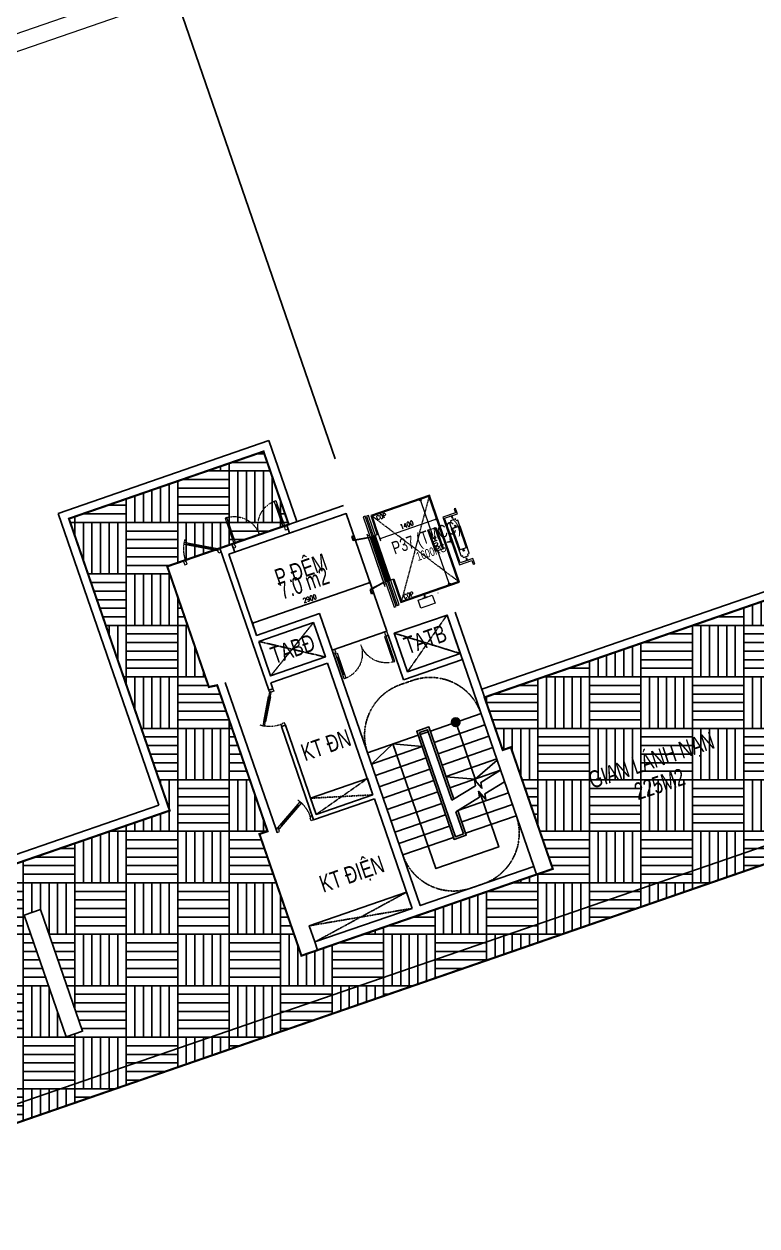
# Model space of a CAD drawing. Header units: millimetres. Extents: x -1307397 to 11565522512, y -626897 to 1138105.
# Drawn here: x -88782 to -71693, y 22001 to 50021 of the extents above; entities that cross this region are included whole.
import ezdxf
from ezdxf.enums import TextEntityAlignment as Align

# ---------------------------------------------------------------- set-up
doc = ezdxf.new("R2010")
doc.units = ezdxf.units.MM
doc.header["$MEASUREMENT"] = 0
for name, pattern in [('Xref_NT1+NT2_MBDV Cot vach_220729$0$CENTERX2', [4, 2.5, -0.5, 0.5, -0.5]), ('Xref_NT1+NT2_MBDV Cot vach_220729$0$DASH', [0.35, 0.25, -0.1]), ('Xref_ST_MBDV Cot vach 30.7.2022$0$ACAD_ISO02W100', [15, 12, -3]), ('Xref_ST_MBDV Cot vach 30.7.2022$0$HIDDEN', [0.375, 0.25, -0.125]), ('Xref_ST_MBDV Cot vach 30.7.2022$0$HIDDEN2', [0.1875, 0.125, -0.0625])]:
    doc.linetypes.add(name, pattern=pattern)
for name, color, linetype, lineweight in [('AUDIT_I_220808132811-11', 7, 'Continuous', 9), ('Xref_NT1+NT2_MBDV Cot vach_220729$0$Level 15', 7, 'Continuous', 0), ('Xref_ST_MBDV Cot vach 30.7.2022$0$CUA', 37, 'Continuous', 13), ('Xref_ST_MBDV Cot vach 30.7.2022$0$KT-Noi that', 36, 'Continuous', 9)]:
    doc.layers.add(name, color=color, linetype=linetype, lineweight=lineweight)
for name, color, linetype in [('KT-Net manh', 139, 'Continuous'), ('KT-Tuong', 1, 'Continuous'), ('Xref_NT1+NT2_MBDV Cot vach_220729$0$KC-Betong', 6, 'Continuous'), ('Xref_NT1+NT2_MBDV Cot vach_220729$0$KT-Text', 7, 'Continuous'), ('Xref_ST_MBDV Cot vach 30.7.2022$0$A-FLOR-STRS-ARROW', 8, 'Continuous'), ('Xref_ST_MBDV Cot vach 30.7.2022$0$IDEA - dim', 251, 'Continuous'), ('Xref_ST_MBDV Cot vach 30.7.2022$0$KT-Khuat', 9, 'Xref_ST_MBDV Cot vach 30.7.2022$0$HIDDEN'), ('Xref_ST_MBDV Cot vach 30.7.2022$0$KT-Net manh', 139, 'Continuous'), ('Xref_ST_MBDV Cot vach 30.7.2022$0$KT-Text', 7, 'Continuous'), ('Xref_ST_MBDV Cot vach 30.7.2022$0$KT-Thay', 7, 'Continuous')]:
    doc.layers.add(name, color=color, linetype=linetype)
doc.styles.add('Xref_NT1+NT2_MBDV Cot vach_220729$0$Arial', font='arial.ttf', dxfattribs={"width": 0.7})
doc.styles.add('Xref_ST_MBDV Cot vach 30.7.2022$0$Arial', font='arial.ttf', dxfattribs={"width": 0.7})
doc.styles.add('Xref_ST_MBDV Cot vach 30.7.2022$0$ROMANS', font='ROMANS.SHX')
doc.styles.add('Xref_ST_MBDV Cot vach 30.7.2022$0$xref.N.Cot vach tang N2$0$DIM', font='vnsimli.shx', dxfattribs={"width": 0.7})
doc.dimstyles.new('Xref_ST_MBDV Cot vach 30.7.2022$0$xref.N.Cot vach tang N2$0$CCU 1-100 A1', dxfattribs={"dimscale": 100, "dimtxt": 2.2, "dimasz": 1, "dimexe": 1, "dimexo": 0, "dimgap": 1, "dimtad": 1, "dimdec": 0, "dimdsep": 46, "dimtxsty": 'Xref_ST_MBDV Cot vach 30.7.2022$0$xref.N.Cot vach tang N2$0$DIM', "dimblk1": 'Xref_ST_MBDV Cot vach 30.7.2022$0$xref.N.Cot vach tang N2$0$_ARCHTICK', "dimblk2": 'Xref_ST_MBDV Cot vach 30.7.2022$0$xref.N.Cot vach tang N2$0$_ARCHTICK', "dimsah": 1, "dimcen": 0, "dimdle": 1, "dimclrd": 256, "dimclre": 256, "dimclrt": 31, "dimadec": 0, "dimazin": 0, "dimtfac": 1, "dimtdec": 0, "dimtix": 1, "dimtmove": 2, "dimatfit": 3, "dimldrblk": 'Xref_ST_MBDV Cot vach 30.7.2022$0$xref.N.Cot vach tang N2$0$_ARCHTICK', "dimfxl": 8, "dimtolj": 1, "dimarcsym": 0})

# ---------------------------------------------------------------- blocks, each defined once
blk = doc.blocks.new('Xref_NT1+NT2_MBDV Cot vach_220729$0$Luoi truc NT')
at = {"layer": 'Xref_NT1+NT2_MBDV Cot vach_220729$0$Level 15', "color": 240, "linetype": 'Xref_NT1+NT2_MBDV Cot vach_220729$0$DASH', "lineweight": 13, "ltscale": 10, "true_color": 0xed1f24, "elevation": 0, "flags": 128}
blk.add_lwpolyline([(1348755, 125791), (1343211, 146894), (1334802, 149799), (1323306, 141086), (1299857, 123195), (1276240, 106123, 0.685011), (1309559, -18492), (1330348, -20692), (1371996, -19376), (1378307, -11303), (1348755, 125791)], format="xyb", close=True, dxfattribs=at)
at = {"layer": 'Xref_NT1+NT2_MBDV Cot vach_220729$0$Level 15', "color": 152, "linetype": 'Xref_NT1+NT2_MBDV Cot vach_220729$0$DASH', "lineweight": 13, "ltscale": 10, "true_color": 0x2776bb, "elevation": 0, "flags": 128}
blk.add_lwpolyline([(1342918, 124396), (1338222, 142269), (1335872, 143081), (1326938, 136310), (1303434, 118378), (1279767, 101270, 0.684877), (1310199, -12526), (1330570, -14682), (1368999, -13468), (1371849, -9821)], format="xyb", close=True, dxfattribs=at)
blk = doc.blocks.new('Xref_ST_MBDV Cot vach 30.7.2022$0$xref.N.Cot vach tang N2$0$_Open90')
at = {"color": 0, "linetype": 'ByBlock', "lineweight": -2}
for p, q in [((0, 0), (-1, 0)), ((-0.5, 0.5), (0, 0)), ((0, 0), (-0.5, -0.5))]:
    blk.add_line(p, q, dxfattribs=at)
blk = doc.blocks.new('*D67')
at = {"layer": 'Defpoints', "color": 0, "transparency": 16777216}
for p in [(-79480, 38960, 0), (-79547, 38937), (-78795, 36975, 0)]:
    blk.add_point(p, dxfattribs=at)
at = {"layer": 'Xref_ST_MBDV Cot vach 30.7.2022$0$KT-Noi that', "color": 5, "transparency": 16777216}
for p, q in [((-79480, 38960), (-79595, 38920)), ((-79531, 38889), (-79257, 38095)), ((-78878, 36999), (-79141, 37758)), ((-78795, 36975), (-78909, 36935))]:
    blk.add_line(p, q, dxfattribs=at)
at = {"layer": 'Xref_ST_MBDV Cot vach 30.7.2022$0$KT-Noi that', "color": 5, "transparency": 16777216, "xscale": 50, "yscale": 50, "zscale": 50}
for p, rotation in [((-79547, 38937), 109.0471379540465), ((-78862, 36952), 289.0471379540465)]:
    blk.add_blockref('Xref_ST_MBDV Cot vach 30.7.2022$0$xref.N.Cot vach tang N2$0$_Open90', p, dxfattribs=dict(at, rotation=rotation))
at = {"layer": 'Xref_ST_MBDV Cot vach 30.7.2022$0$KT-Noi that', "color": 5, "transparency": 16777216, "insert": (-79199, 37927), "char_height": 110, "attachment_point": 5, "rotation": 289.0471, "style": 'Xref_ST_MBDV Cot vach 30.7.2022$0$xref.N.Cot vach tang N2$0$DIM'}
blk.add_mtext('\\A1;2100', dxfattribs=at)
blk = doc.blocks.new('Xref_ST_MBDV Cot vach 30.7.2022$0$xref.N.Cot vach tang N2$0$_ARCHTICK')
at = {"color": 0, "linetype": 'ByBlock', "const_width": 0.15}
blk.add_lwpolyline([(-0.5, -0.5), (0.5, 0.5)], dxfattribs=at)
blk = doc.blocks.new('*D68')
at = {"layer": 'Defpoints', "color": 0, "transparency": 16777216}
for p in [(-79312, 38912, 0), (-80554, 38219), (-80485, 38019)]:
    blk.add_point(p, dxfattribs=at)
at = {"layer": 'Xref_ST_MBDV Cot vach 30.7.2022$0$KT-Noi that', "color": 5, "transparency": 16777216}
for p, q in [((-79312, 38912), (-79145, 38428)), ((-79209, 38459), (-80438, 38035)), ((-80554, 38219), (-80469, 37971))]:
    blk.add_line(p, q, dxfattribs=at)
at = {"layer": 'Xref_ST_MBDV Cot vach 30.7.2022$0$KT-Noi that', "color": 5, "transparency": 16777216, "xscale": 50, "yscale": 50, "zscale": 50}
for p, rotation in [((-79162, 38476), 19.04713795298991), ((-80485, 38019), 199.0471379529899)]:
    blk.add_blockref('Xref_ST_MBDV Cot vach 30.7.2022$0$xref.N.Cot vach tang N2$0$_Open90', p, dxfattribs=dict(at, rotation=rotation))
at = {"layer": 'Xref_ST_MBDV Cot vach 30.7.2022$0$KT-Noi that', "color": 5, "transparency": 16777216, "insert": (-79858, 38346), "char_height": 110, "attachment_point": 5, "rotation": 19.0471, "style": 'Xref_ST_MBDV Cot vach 30.7.2022$0$xref.N.Cot vach tang N2$0$DIM'}
blk.add_mtext('\\A1;1400', dxfattribs=at)
blk = doc.blocks.new('*U108')
for p, q in [((-1260, -100), (-1300, -100)), ((-1280, -100), (-1280, -525)), ((-90, -100), (-50, -100)), ((-70, -100), (-70, -525)), ((-1260, -525), (-1300, -525)), ((-90, -525), (-50, -525))]:
    blk.add_line(p, q)
for points in [[(-1350, 100), (-1290, 100), (-1290, 40), (-1300, 40), (-1300, 0), (-1350, 0)], [(-1300, 0), (-1260, 0), (-1260, -625), (-1300, -625)], [(-50, 0), (-90, 0), (-90, -625), (-50, -625)], [(0, 100), (-60, 100), (-60, 40), (-50, 40), (-50, 0), (0, 0)]]:
    blk.add_lwpolyline(points, close=True)
at = {"linetype": 'Xref_ST_MBDV Cot vach 30.7.2022$0$HIDDEN2'}
for centre, start, end in [((-1300, 0), 270, 0), ((-50, 0), 180, 270)]:
    blk.add_arc(centre, 625, start, end, dxfattribs=at)
blk = doc.blocks.new('*U37')
for p, q in [((-1260, 525), (-1300, 525)), ((-1280, 100), (-1280, 525)), ((-90, 525), (-50, 525)), ((-70, 100), (-70, 525)), ((-1260, 100), (-1300, 100)), ((-90, 100), (-50, 100))]:
    blk.add_line(p, q)
for points in [[(-1300, 0), (-1260, 0), (-1260, 625), (-1300, 625)], [(-50, 0), (-90, 0), (-90, 625), (-50, 625)], [(-1350, -100), (-1290, -100), (-1290, -40), (-1300, -40), (-1300, 0), (-1350, 0)], [(0, -100), (-60, -100), (-60, -40), (-50, -40), (-50, 0), (0, 0)]]:
    blk.add_lwpolyline(points, close=True)
at = {"linetype": 'Xref_ST_MBDV Cot vach 30.7.2022$0$HIDDEN2'}
for centre, start, end in [((-1300, 0), 0, 90), ((-50, 0), 90, 180)]:
    blk.add_arc(centre, 625, start, end, dxfattribs=at)
blk = doc.blocks.new('*U39')
blk.add_line((147, -33), (666, -333))
for points in [[(0, 100), (60, 100), (60, 40), (50, 40), (50, 0), (0, 0)], [(50, 0), (743, -400), (763, -365), (70, 35)], [(900, 100), (840, 100), (840, 40), (850, 40), (850, 0), (900, 0)], [(137, -50), (157, -15), (676, -315), (656, -350)]]:
    blk.add_lwpolyline(points, close=True)
at = {"linetype": 'Xref_ST_MBDV Cot vach 30.7.2022$0$HIDDEN'}
blk.add_arc((50, 0), 800, 324.9505, 0, dxfattribs=at)
blk = doc.blocks.new('*U85')
blk.add_line((-147, -33), (-666, -333))
for points in [[(-900, 100), (-840, 100), (-840, 40), (-850, 40), (-850, 0), (-900, 0)], [(-50, 0), (-743, -400), (-763, -365), (-70, 35)], [(0, 100), (-60, 100), (-60, 40), (-50, 40), (-50, 0), (0, 0)], [(-137, -50), (-157, -15), (-676, -315), (-656, -350)]]:
    blk.add_lwpolyline(points, close=True)
at = {"linetype": 'Xref_ST_MBDV Cot vach 30.7.2022$0$HIDDEN'}
blk.add_arc((-50, 0), 800, 180, 215.0495, dxfattribs=at)
blk = doc.blocks.new('*U40')
blk.add_line((-147, 33), (-666, 333))
for points in [[(-50, 0), (-743, 400), (-763, 365), (-70, -35)], [(-137, 50), (-157, 15), (-676, 315), (-656, 350)], [(-900, -100), (-840, -100), (-840, -40), (-850, -40), (-850, 0), (-900, 0)], [(0, -100), (-60, -100), (-60, -40), (-50, -40), (-50, 0), (0, 0)]]:
    blk.add_lwpolyline(points, close=True)
at = {"linetype": 'Xref_ST_MBDV Cot vach 30.7.2022$0$HIDDEN'}
blk.add_arc((-50, 0), 800, 144.9505, 180, dxfattribs=at)
blk = doc.blocks.new('*D66')
at = {"layer": 'Defpoints', "color": 5, "transparency": 16777216}
for p, q in [((-80627, 36744), (-80731, 37047)), ((-83409, 36070), (-80762, 36984)), ((-83368, 35798), (-83473, 36101))]:
    blk.add_line(p, q, dxfattribs=at)
at = {"layer": 'Defpoints', "color": 0, "transparency": 16777216}
for p in [(-80715, 37000), (-80627, 36744), (-83368, 35798)]:
    blk.add_point(p, dxfattribs=at)
at = {"layer": 'Defpoints', "color": 5, "transparency": 16777216, "xscale": 50, "yscale": 50, "zscale": 50}
for p, rotation in [((-80715, 37000), 19.04713795401963), ((-83456, 36054), 199.0471379540196)]:
    blk.add_blockref('Xref_ST_MBDV Cot vach 30.7.2022$0$xref.N.Cot vach tang N2$0$_Open90', p, dxfattribs=dict(at, rotation=rotation))
at = {"layer": 'Defpoints', "color": 5, "transparency": 16777216, "insert": (-82120, 36626), "char_height": 110, "attachment_point": 5, "rotation": 19.0471, "style": 'Xref_ST_MBDV Cot vach 30.7.2022$0$xref.N.Cot vach tang N2$0$DIM'}
blk.add_mtext('\\A1;2900', dxfattribs=at)
blk = doc.blocks.new('ĂERWER')
at = {"layer": 'Xref_ST_MBDV Cot vach 30.7.2022$0$KT-Text', "extrusion": (-4.67132e-09, 1.35303e-08, 1), "style": 'Xref_ST_MBDV Cot vach 30.7.2022$0$Arial', "width": 0.7}
blk.add_text('P37 (TMCC)', height=300, rotation=19.0471, dxfattribs=at).set_placement((-79424, 37589, 0), align=Align.CENTER)
at = {"layer": 'Xref_ST_MBDV Cot vach 30.7.2022$0$KT-Text', "extrusion": (7.27278e-08, 3.96042e-08, 1), "style": 'Xref_ST_MBDV Cot vach 30.7.2022$0$Arial', "width": 0.7}
blk.add_text('1600KG', height=200, rotation=19.0471, dxfattribs=at).set_placement((-79317, 37288, 0), align=Align.CENTER)

msp = doc.modelspace()

# ---------------------------------------------------------------- hatches: boundary and pattern name
at = {"layer": 'KT-Net manh'}
h = msp.add_hatch(dxfattribs=at)
h.set_pattern_fill('AR-PARQ1', color=256, scale=100)
edge = h.paths.add_edge_path()
edge.add_line((-68975.8, 43062.2), (-70488.2, 42540.1))
edge.add_line((-70488.2, 42540.1), (-68758.7, 37530.7))
edge.add_line((-68758.7, 37530.7), (-78045.8, 34324.4))
edge.add_line((-78045.8, 34324.4), (-77621.5, 33095.3))
edge.add_line((-77621.5, 33095.3), (-77432.4, 33160.5))
edge.add_line((-77432.4, 33160.5), (-76453.4, 30324.8))
edge.add_line((-76453.4, 30324.8), (-82313.9, 28301.4))
edge.add_line((-82313.9, 28301.4), (-83293, 31137.2))
edge.add_line((-83293, 31137.2), (-83103.9, 31202.4))
edge.add_line((-83103.9, 31202.4), (-84278.8, 34605.3))
edge.add_line((-84278.8, 34605.3), (-84473.1, 34566))
edge.add_line((-84473.1, 34566), (-85443.6, 37377))
edge.add_line((-85443.6, 37377), (-82611.1, 38354.9))
edge.add_line((-82611.1, 38354.9), (-83198.5, 40056.3))
edge.add_line((-83198.5, 40056.3), (-87735.7, 38489.9))
edge.add_line((-87735.7, 38489.9), (-85386.1, 31684.3))
edge.add_line((-85386.1, 31684.3), (-94649.6, 28486.2))
edge.add_line((-94649.6, 28486.2), (-96346.5, 33401.2))
edge.add_line((-96346.5, 33401.2), (-99881.6, 32180.7))
edge.add_line((-99881.6, 32180.7), (-100469.3, 33882.4))
edge.add_line((-100469.3, 33882.4), (-103981.1, 32669.6))
edge.add_line((-103981.1, 32669.6), (-99355, 24907))
edge.add_arc((-94840.4, 28402), 5709.4, 217.74518, 286.78084)
edge.add_line((-93192, 22935.7), (-70669.2, 30727.1))
edge.add_arc((-70953.9, 31227.8), 576, 299.62144, 351.41554)
edge.add_line((-70384.3, 31141.8), (-70163.4, 32158.5))
edge.add_arc((-69519.5, 32030.2), 656.6, 106.37295, 168.72723, ccw=False)
edge.add_line((-69704.6, 32660.1), (-65844.7, 33987.9))
edge.add_line((-65844.7, 33987.9), (-68975.8, 43062.2))
h.paths.add_polyline_path([(-88775.5, 29244.7), (-88397.4, 29375.2), (-87418.3, 26539.3), (-87796.4, 26408.7)], flags=16)
h.paths.add_polyline_path([(-94258, 27351.9), (-93879.9, 27482.4), (-92900.8, 24646.5), (-93278.9, 24515.9)], flags=16)
h.paths.add_polyline_path([(-98172, 26952.7), (-96444.6, 27549.1), (-96314.1, 27170.9), (-98041.5, 26574.6)], flags=16)
at = {"layer": 'Xref_ST_MBDV Cot vach 30.7.2022$0$KT-Net manh'}
h = msp.add_hatch(color=256, dxfattribs=at)
edge = h.paths.add_edge_path(flags=0)
edge.add_arc((-78717.9, 33743), 100, 199.04714, 559.04714)
h = msp.add_hatch(color=256, dxfattribs=at)
edge = h.paths.add_edge_path(flags=0)
edge.add_arc((-78717.9, 33743), 100, 199.04714, 559.04714)
msp.add_hatch(color=256, dxfattribs=at).paths.add_polyline_path([(-78719.7, 33843), (-78778.2, 33822.8), (-78813.6, 33772.2), (-78812.4, 33710.4), (-78775.2, 33661.1), (-78716.1, 33643), (-78657.7, 33663.2), (-78622.3, 33713.9), (-78623.4, 33775.7), (-78660.6, 33825)], flags=0)
msp.add_hatch(color=256, dxfattribs=at).paths.add_polyline_path([(-78719.7, 33843), (-78778.2, 33822.8), (-78813.6, 33772.2), (-78812.4, 33710.4), (-78775.2, 33661.1), (-78716.1, 33643), (-78657.7, 33663.2), (-78622.3, 33713.9), (-78623.4, 33775.7), (-78660.6, 33825)], flags=0)

# ---------------------------------------------------------------- linework, layer by layer
msp.add_line((-70845.1, 31089.8), (-93639.7, 23225.5))
at = {"layer": 'AUDIT_I_220808132811-11', "elevation": 0}
for points in [[(-69193.3, 45106.9), (-71608.2, 52101.6, 0.3643585), (-76316.2, 54156.4), (-105251.9, 44174.2, 0.4519048), (-107468.3, 38521.1), (-99355.1, 24907.3, 0.3106789), (-93192.1, 22936), (-70669.3, 30727.4, 0.2299221), (-70384.4, 31142.1), (-70163.5, 32158.8, -0.27899), (-69704.7, 32660.4), (-65284.3, 34181, -0.4143404), (-64631.8, 33863.9), (-56302.5, 9773.2, 0.3197537), (-51104.5, 6070.4), (-5967.1, 6070.4, 0.4808686), (-826.5, 12501.3), (-1435.2, 15196.4), (-1480.4, 15396.9), (-3255.9, 23916.5)], [(-107297.4, 38609.8, -0.4594567), (-105257.3, 43759.2), (-75821.6, 53914.3)]]:
    msp.add_lwpolyline(points, format="xyb", dxfattribs=at)
at = {"layer": 'Defpoints', "elevation": 0}
for points in [[(-84011, 37660.1), (-81269.8, 38606.5), (-80323.4, 35865.3), (-81599.5, 35424.7), (-81893.2, 36275.4), (-83358.3, 35769.6)], [(-79838.9, 34921.7), (-78610.1, 35346), (-78920.1, 36243.9), (-80149, 35819.7)], [(-83309.4, 35627.8), (-82033.3, 36068.4), (-81755.9, 35264.9), (-83032, 34824.3)]]:
    msp.add_lwpolyline(points, close=True, dxfattribs=at)
at = {"layer": 'KT-Net manh'}
msp.add_line((-86396.6, 53992.3), (-81526, 39884.7), dxfattribs=at)
at = {"layer": 'KT-Net manh', "color": 3, "linetype": 'Xref_NT1+NT2_MBDV Cot vach_220729$0$CENTERX2', "ltscale": 2, "const_width": 50, "elevation": 0}
msp.add_lwpolyline([(-68975.8, 43062.2), (-70488.2, 42540.1), (-68758.7, 37530.7), (-78045.8, 34324.4), (-77621.5, 33095.3), (-77432.4, 33160.5), (-76453.4, 30324.8), (-82313.9, 28301.4), (-83293, 31137.2), (-83103.9, 31202.4), (-84278.8, 34605.3), (-84473.1, 34566), (-85443.6, 37377), (-82611.1, 38354.9), (-83198.5, 40056.3), (-87735.7, 38489.9), (-85386.1, 31684.3), (-94649.6, 28486.2)], dxfattribs=at)
msp.add_lwpolyline([(-93192, 22935.7), (-70669.2, 30727.1, 0.2299221), (-70384.3, 31141.8), (-70163.4, 32158.5, -0.27899), (-69704.6, 32660.1), (-65844.7, 33987.9), (-68975.8, 43062.2)], format="xyb", dxfattribs=at)
at = {"layer": 'KT-Tuong'}
for p, q in [((-83074.9, 40310.9, 0), (-87990.2, 38613.9, 0)), ((-83074.9, 40310.9, 0), (-82422.1, 38420.2, 0)), ((-83198.6, 40056.6, 0), (-87735.8, 38490.2, 0)), ((-83198.6, 40056.6, 0), (-82611.2, 38355, 0)), ((-87990.2, 38613.9, 0), (-85640.5, 31808.1, 0)), ((-87735.8, 38490.2, 0), (-86169.4, 33952.9, 0)), ((-69013.1, 37654.5, 0), (-78111.1, 34513.4, 0)), ((-68758.7, 37530.7, 0), (-78045.8, 34324.4, 0)), ((-94525.8, 28740.5, 0), (-85640.5, 31808.1, 0))]:
    msp.add_line(p, q, dxfattribs=at)
at = {"layer": 'KT-Tuong', "elevation": 0}
msp.add_lwpolyline([(-88775.5, 29244.7), (-88397.4, 29375.2), (-87418.3, 26539.3), (-87796.4, 26408.7)], close=True, dxfattribs=at)
at = {"layer": 'Xref_ST_MBDV Cot vach 30.7.2022$0$A-FLOR-STRS-ARROW', "elevation": 0}
for points in [[(-77670.2, 32623.7), (-78129.5, 32340.3), (-78106.4, 32206.7), (-78279.3, 32399.3), (-78252.3, 32264.5), (-78804, 31924.1)], [(-77578.5, 32358.1), (-78037.8, 32074.8), (-78014.7, 31941.2), (-78187.6, 32133.8), (-78160.7, 31999), (-78712.4, 31658.6)]]:
    msp.add_lwpolyline(points, dxfattribs=at)
at = {"layer": 'Xref_ST_MBDV Cot vach 30.7.2022$0$IDEA - dim', "color": 1}
for p, q in [((-82593.1, 38149.6), (-81269.8, 38606.5)), ((-84011, 37660.1), (-83869.2, 37709)), ((-84011, 37660.1), (-83358.3, 35769.6)), ((-82033.3, 36068.4), (-81755.9, 35264.9)), ((-83309.4, 35627.8), (-83032, 34824.3)), ((-80290.8, 35770.7), (-79931.8, 34731)), ((-83032, 34824.3), (-81755.9, 35264.9)), ((-83030.3, 34666.2), (-81706.9, 35123.1)), ((-81706.9, 35123.1), (-80646.3, 32051.1)), ((-79931.8, 34731), (-78561.2, 35204.2)), ((-83104, 31202.6), (-84278.8, 34605.5)), ((-82914.9, 31267.8), (-84089.8, 34670.7)), ((-82981.3, 34524.4), (-83030.3, 34666.2)), ((-82782.2, 33641.1), (-82687.6, 33673.7)), ((-82782.2, 33641.1), (-82031.6, 31467)), ((-81969.7, 31594.2), (-82687.6, 33673.7)), ((-80613.7, 31956.5), (-82031.6, 31467)), ((-80646.3, 32051.1), (-81969.7, 31594.2)), ((-80613.7, 31956.5), (-79732.6, 29404.4)), ((-82914.9, 31267.8), (-82882.3, 31173.3))]:
    msp.add_line(p, q, dxfattribs=at)
at = {"layer": 'Xref_ST_MBDV Cot vach 30.7.2022$0$IDEA - dim', "color": 1, "elevation": 0}
for points in [[(-82593.1, 38149.6), (-82658.4, 38338.7), (-81335.1, 38795.5)], [(-82981.3, 34524.4), (-83075.9, 34491.8), (-84218.1, 37800.2), (-83934.5, 37898.1), (-83869.2, 37709)], [(-79732.6, 29404.4), (-82001.2, 28621.1), (-81935.9, 28432.1), (-76831.5, 30194.3), (-76896.8, 30383.4), (-79543.5, 29469.6), (-81893.2, 36275.4), (-83358.3, 35769.6)], [(-78920.1, 36243.9), (-76896.8, 30383.4)], [(-78731.1, 36309.2), (-77621.5, 33095.4)], [(-83309.4, 35627.8), (-82033.3, 36068.4)], [(-80149, 35819.7), (-79838.9, 34921.7), (-78610.1, 35346)]]:
    msp.add_lwpolyline(points, dxfattribs=at)
at = {"layer": 'Xref_ST_MBDV Cot vach 30.7.2022$0$KT-Khuat', "linetype": 'Xref_ST_MBDV Cot vach 30.7.2022$0$HIDDEN', "ltscale": 5}
for p, q in [((-79838.9, 34921.7), (-78920.1, 36243.9)), ((-83032, 34824.3), (-82033.3, 36068.4)), ((-83309.4, 35627.8), (-81755.9, 35264.9)), ((-80149, 35819.7), (-78610.1, 35346)), ((-80776.9, 32429.2), (-81969.7, 31594.2)), ((-82100.2, 31972.3), (-80646.3, 32051.1)), ((-79863.1, 29782.5), (-82001.2, 28621.1)), ((-82131.7, 28999.2), (-79732.6, 29404.4))]:
    msp.add_line(p, q, dxfattribs=at)
at = {"layer": 'Xref_ST_MBDV Cot vach 30.7.2022$0$KT-Net manh'}
for p, q in [((-81139.9, 38076.9), (-81107.3, 37982.6)), ((-80757.8, 38042.7), (-81107.3, 37982.6)), ((-80759.5, 38047.6), (-81103.8, 37987.9)), ((-80398.8, 37002.9), (-80711, 36834.6)), ((-80397.1, 36998.1), (-80705, 36832.6)), ((-80678.4, 36740.3), (-80711, 36834.6)), ((-78622.3, 33713.9, 0), (-78623.4, 33775.7, 0)), ((-78622.3, 33713.9, 0), (-78623.4, 33775.7, 0))]:
    msp.add_line(p, q, dxfattribs=at)
at = {"layer": 'Xref_ST_MBDV Cot vach 30.7.2022$0$KT-Net manh', "elevation": 0}
for points in [[(-81139.9, 38076.9), (-81092.6, 38093.3)], [(-81103.8, 37987.9), (-81133.5, 38073.8), (-81091, 38088.5)], [(-80705, 36832.6), (-80675.3, 36746.7), (-80632.8, 36761.3)], [(-80678.4, 36740.3), (-80631.1, 36756.6)], [(-78717.9, 33743), (-78238.2, 32353.5)], [(-80682.4, 32768.5), (-80183, 33237.2), (-79500.9, 33176.5)], [(-78146.5, 32088), (-77934.7, 31474.4), (-77902, 31379.9), (-77714.4, 30836.4), (-79179.5, 30330.6), (-80183, 33237.2)], [(-78940.2, 32471.7), (-78261, 32419.7), (-77751.8, 32860)]]:
    msp.add_lwpolyline(points, dxfattribs=at)
at = {"layer": 'Xref_ST_MBDV Cot vach 30.7.2022$0$KT-Net manh', "linetype": 'Xref_ST_MBDV Cot vach 30.7.2022$0$HIDDEN', "elevation": 0}
for points in [[(-78127.1, 33947, 0.4141313), (-79716.4, 34720.7), (-80000.5, 34622.6, 0.4141313), (-80773.8, 33033.2, 1.0000292)], [(-77304.7, 31565, -0.4141313), (-78078.1, 29975.6), (-78362.2, 29877.5, -0.4141313), (-79951.4, 30651.2, -1.0000292)]]:
    msp.add_lwpolyline(points, format="xyb", dxfattribs=at)
at = {"layer": 'Xref_ST_MBDV Cot vach 30.7.2022$0$KT-Net manh'}
msp.add_circle((-78717.9, 33743, 0), 100, dxfattribs=at)
msp.add_circle((-78717.9, 33743, 0), 100, dxfattribs=at)
at = {"layer": 'Xref_ST_MBDV Cot vach 30.7.2022$0$KT-Noi that', "linetype": 'Continuous', "ltscale": 2}
for p, q in [((-79329.5, 39038.3, 0), (-80700.1, 38565.1, 0)), ((-79345, 39006.6, 0), (-80668.3, 38549.7, 0)), ((-78659.6, 37021.5), (-79345, 39006.6, 0)), ((-78627.9, 37006.1), (-79329.5, 39038.3, 0)), ((-80831.2, 38546.4), (-80878.4, 38530)), ((-80878.4, 38530), (-80152.3, 36426.9)), ((-80105, 36443.2), (-80831.2, 38546.4)), ((-80700.1, 38565.1, 0), (-80545.1, 38116.2)), ((-80668.3, 38549.7, 0), (-80521.5, 38124.3)), ((-78854, 38392.3), (-78824.9, 38402.4)), ((-78849.9, 38546.2), (-78771.9, 38573.1)), ((-78845.5, 38541.3), (-78849.9, 38546.2)), ((-78811.7, 38550.7), (-78845.5, 38541.3)), ((-78822.1, 38408.2), (-78833.8, 38442.1)), ((-78830.9, 38448), (-78726.2, 38484.2)), ((-78803.7, 38527.4), (-78811.7, 38550.7)), ((-78772.3, 38566.6), (-78804.7, 38553.1)), ((-78804.7, 38553.1), (-78796.6, 38529.8)), ((-78801.1, 38517.7), (-78803.7, 38527.4)), ((-78792.9, 38493.7), (-78801.1, 38517.7)), ((-78796.6, 38529.8), (-78793.1, 38520.4)), ((-78793.1, 38520.4), (-78784.4, 38496.6)), ((-78784.4, 38496.6), (-78792.9, 38493.7)), ((-78771.9, 38573.1), (-78772.3, 38566.6)), ((-78708.6, 38447.4), (-78720.4, 38481.3)), ((-78702.8, 38444.5), (-78673.7, 38454.6)), ((-78403.1, 37685), (-78667.8, 38451.7)), ((-80790.4, 38137.3), (-80366.2, 36908.4)), ((-80521.5, 38124.3), (-80592.4, 38099.8)), ((-79365, 38222.1), (-79176, 38287.3)), ((-79192.1, 37721.1), (-79365, 38222.1)), ((-79341.4, 38230.2), (-79199.6, 38279.2)), ((-79168.5, 37729.2), (-79341.4, 38230.2)), ((-79199.6, 38279.2), (-79026.7, 37778.2)), ((-79176, 38287.3), (-79003, 37786.3)), ((-78592.2, 37619.7), (-78856.9, 38386.5)), ((-78812, 38256.4), (-78622.9, 38321.7)), ((-78637.7, 37751.7), (-78812, 38256.4)), ((-78788.4, 38264.6), (-78646.6, 38313.5)), ((-78614.1, 37759.8), (-78788.4, 38264.6)), ((-78646.6, 38313.5), (-78472.3, 37808.8)), ((-78622.9, 38321.7), (-78448.7, 37816.9)), ((-80726.8, 38106.3), (-80774.1, 38090)), ((-80774.1, 38090), (-80757.8, 38042.7)), ((-80757.8, 38042.7), (-80710.5, 38059)), ((-80394.1, 37004.6), (-80753.1, 38044.4)), ((-80710.5, 38059), (-80726.8, 38106.3)), ((-78910.8, 37948.3), (-78874.9, 37960.7)), ((-78905.6, 37933.2), (-78910.8, 37948.3)), ((-78869.7, 37945.6), (-78905.6, 37933.2)), ((-78874.9, 37960.7), (-78864.5, 37961.1)), ((-78861.2, 37951.7), (-78869.7, 37945.6)), ((-78864.5, 37961.1), (-78837.1, 37970.6)), ((-78833.8, 37961.1), (-78861.2, 37951.7)), ((-78849.5, 38018.7), (-78842.7, 38023.7)), ((-78837.1, 37970.6), (-78849.5, 38018.7)), ((-78842.7, 38023.7), (-78805.5, 37915.9)), ((-78813.9, 37915.7), (-78833.8, 37961.1)), ((-78805.5, 37915.9), (-78813.9, 37915.7)), ((-79003, 37786.3), (-79192.1, 37721.1)), ((-79026.7, 37778.2), (-79168.5, 37729.2)), ((-78448.7, 37816.9), (-78637.7, 37751.7)), ((-78472.3, 37808.8), (-78614.1, 37759.8)), ((-78586.3, 37616.9), (-78557.2, 37626.9)), ((-78539.8, 37590.7), (-78551.4, 37624.1)), ((-78534, 37587.8), (-78429.2, 37624)), ((-78476.3, 37576.8), (-78467.8, 37579.7)), ((-78467.5, 37552.9), (-78476.3, 37576.8)), ((-78467.8, 37579.7), (-78459.5, 37555.7)), ((-78464, 37543.5), (-78467.5, 37552.9)), ((-78459.5, 37555.7), (-78457, 37546)), ((-78426.4, 37629.8), (-78437.9, 37663.2)), ((-78435.1, 37669.1), (-78406, 37679.1)), ((-78410.8, 37527.2), (-78488.8, 37500.3)), ((-78488.8, 37500.3), (-78488.4, 37506.7)), ((-78488.4, 37506.7), (-78456, 37520.2)), ((-78456, 37520.2), (-78464, 37543.5)), ((-78457, 37546), (-78448.9, 37522.7)), ((-78448.9, 37522.7), (-78415.1, 37532)), ((-78415.1, 37532), (-78410.8, 37527.2)), ((-80398.8, 37002.9), (-80351.5, 37019.3)), ((-80382.5, 36955.7), (-80398.8, 37002.9)), ((-80351.5, 37019.3), (-80335.2, 36972)), ((-80233.4, 37060.1), (-80162.5, 37084.5)), ((-80186.1, 37076.4, 0), (-79998.5, 36532.9, 0)), ((-80162.5, 37084.5), (-79983, 36564.6)), ((-79998.5, 36532.9, 0), (-78627.9, 37006.1)), ((-79983, 36564.6), (-78659.6, 37021.5)), ((-80335.2, 36972), (-80382.5, 36955.7)), ((-79465.8, 36727.3), (-79450.6, 36732.6)), ((-79453.4, 36691.4), (-79465.8, 36727.3)), ((-79450.6, 36732.6), (-79438.2, 36696.7)), ((-79128.6, 36749.6), (-79128.8, 36758)), ((-80152.3, 36426.9), (-80105, 36443.2)), ((-79483.3, 36635.6), (-79437.8, 36655.5)), ((-79375.3, 36664.4), (-79483, 36627.2)), ((-79447.3, 36683), (-79453.4, 36691.4)), ((-79437.8, 36655.5), (-79447.3, 36683)), ((-79438.2, 36696.7), (-79437.8, 36686.2)), ((-79437.8, 36686.2), (-79428.4, 36658.8)), ((-79428.4, 36658.8), (-79380.3, 36671.2)), ((-79380.3, 36671.2), (-79375.3, 36664.4))]:
    msp.add_line(p, q, dxfattribs=at)
at = {"layer": 'Xref_ST_MBDV Cot vach 30.7.2022$0$KT-Noi that', "linetype": 'Xref_ST_MBDV Cot vach 30.7.2022$0$ACAD_ISO02W100', "ltscale": 2}
for p, q in [((-79329.5, 39038.3, 0), (-79983, 36564.6)), ((-78627.9, 37006.1), (-80668.3, 38549.7, 0))]:
    msp.add_line(p, q, dxfattribs=at)
at = {"layer": 'Xref_ST_MBDV Cot vach 30.7.2022$0$KT-Noi that', "linetype": 'Continuous', "ltscale": 2, "elevation": 0}
for points in [[(-78824.1, 37969.8), (-78632.1, 37413.7), (-78338.2, 37515.2), (-78307.2, 37425.4), (-78274.1, 37436.9), (-78316.5, 37559.7), (-78615.2, 37456.6), (-78795.7, 37979.6), (-78976.3, 38502.5), (-78677.6, 38605.7), (-78720, 38728.5), (-78753.1, 38717.1), (-78722.1, 38627.3), (-79016.1, 38525.8), (-78824.1, 37969.8)], [(-80032.7, 36478.7), (-80752.3, 38563), (-80799.5, 38546.7), (-80079.9, 36462.4)], [(-80710.5, 38059), (-80668, 38073.7), (-80488.5, 37553.8), (-80531, 37539.2)], [(-80639.6, 38083.5), (-80597.1, 38098.2), (-80417.6, 37578.3), (-80460.1, 37563.6)], [(-80531, 37539.2), (-80488.5, 37553.8), (-80309, 37034), (-80351.5, 37019.3)], [(-80460.1, 37563.6), (-80417.6, 37578.3), (-80238.1, 37058.4), (-80280.6, 37043.7)], [(-79429.2, 36645.8), (-79263.7, 36702.9), (-79199.8, 36517.7), (-79365.2, 36460.6), (-79530.6, 36403.5), (-79594.6, 36588.7), (-79429.2, 36645.8)]]:
    msp.add_lwpolyline(points, close=True, dxfattribs=at)
for points in [[(-80516.8, 37544), (-80696.3, 38063.9)], [(-80502.7, 37548.9), (-80682.2, 38068.8)], [(-80446, 37568.5), (-80625.4, 38088.4)], [(-80431.8, 37573.4), (-80611.3, 38093.3)], [(-80323.2, 37029.1), (-80502.7, 37548.9)], [(-80266.5, 37048.6), (-80446, 37568.5)], [(-80252.3, 37053.5), (-80431.8, 37573.4)], [(-80337.4, 37024.2), (-80516.8, 37544)]]:
    msp.add_lwpolyline(points, dxfattribs=at)
at = {"layer": 'Xref_ST_MBDV Cot vach 30.7.2022$0$KT-Noi that', "linetype": 'Continuous', "ltscale": 2}
for centre, radius in [((-78728.2, 38320.3), 14.5), ((-78532.4, 37753.1), 17.5)]:
    msp.add_circle(centre, radius, dxfattribs=at)
for centre, start, end in [((-78852.5, 38388), 109.04714, 199.04714), ((-78829.4, 38443.6), 109.04714, 199.04714), ((-78826.4, 38406.7), 289.04714, 19.04714), ((-78724.7, 38479.8), 19.04714, 109.04714), ((-78704.3, 38448.9), 199.04714, 289.04714), ((-78672.2, 38450.2), 19.04714, 109.04714), ((-78587.8, 37621.2), 199.04714, 289.04714), ((-78555.7, 37622.6), 19.04714, 109.04714), ((-78535.5, 37592.2), 199.04714, 289.04714), ((-78433.6, 37664.7), 109.04714, 199.04714), ((-78430.7, 37628.3), 289.04714, 19.04714), ((-78407.5, 37683.5), 289.04714, 19.04714)]:
    msp.add_arc(centre, 4.61, start, end, dxfattribs=at)
at = {"layer": 'Xref_ST_MBDV Cot vach 30.7.2022$0$KT-Thay', "extrusion": (-1.21212e-08, -4.22423e-09, 1)}
for p, q in [((-78127.1, 33947, 0), (-79308.7, 33539.1, 0)), ((-78035.7, 33682.3, 0), (-79217.3, 33274.4, 0)), ((-79592.3, 33441.2, 0), (-80773.8, 33033.2, 0)), ((-77944.4, 33417.6, 0), (-79125.9, 33009.7, 0)), ((-79500.9, 33176.5, 0), (-80682.4, 32768.5, 0)), ((-77853, 33153, 0), (-79034.6, 32745, 0)), ((-79409.5, 32911.8, 0), (-80591.1, 32503.9, 0)), ((-77761.6, 32888.3, 0), (-78943.2, 32480.4, 0)), ((-79318.1, 32647.1, 0), (-80499.7, 32239.2, 0)), ((-77670.2, 32623.6, 0), (-78851.8, 32215.7, 0)), ((-79226.8, 32382.5, 0), (-80408.3, 31974.5, 0)), ((-79135.4, 32117.8, 0), (-80316.9, 31709.9, 0)), ((-77487.5, 32094.3, 0), (-78669, 31686.4, 0)), ((-79044, 31853.1, 0), (-80225.6, 31445.2, 0)), ((-77396.1, 31829.6, 0), (-78577.7, 31421.7, 0)), ((-78952.6, 31588.5, 0), (-80134.2, 31180.5, 0)), ((-77304.7, 31565), (-78486.3, 31157, 0)), ((-78861.2, 31323.8, 0), (-80042.8, 30915.9, 0)), ((-78769.9, 31059.1, 0), (-79951.4, 30651.2))]:
    msp.add_line(p, q, dxfattribs=at)
at = {"layer": 'Xref_ST_MBDV Cot vach 30.7.2022$0$KT-Thay'}
msp.add_line((-79545, 33457.5, 0), (-79355.9, 33522.7, 0), dxfattribs=at)
at = {"layer": 'Xref_ST_MBDV Cot vach 30.7.2022$0$KT-Thay', "elevation": 0}
for points in [[(-78668.8, 31685.5), (-78470, 31109.8), (-78753.6, 31011.9), (-79624.9, 33535.7), (-79341.3, 33633.6), (-78760.4, 31951)], [(-78712.4, 31658.6), (-78533.6, 31140.7), (-78722.6, 31075.4), (-79561.3, 33504.7), (-79372.3, 33570), (-78804, 31924.1)]]:
    msp.add_lwpolyline(points, dxfattribs=at)
for points in [[(-80646.3, 32051.1), (-80776.9, 32429.2), (-82100.2, 31972.3), (-81969.7, 31594.2)], [(-79732.6, 29404.4), (-79863.1, 29782.5), (-82131.7, 28999.2), (-82001.2, 28621.1)]]:
    msp.add_lwpolyline(points, close=True, dxfattribs=at)

# ---------------------------------------------------------------- block references
at = {"layer": 'Xref_NT1+NT2_MBDV Cot vach_220729$0$KC-Betong'}
msp.add_blockref('Xref_NT1+NT2_MBDV Cot vach_220729$0$Luoi truc NT', (-1371996.4, 19375.9), dxfattribs=at)
at = {"layer": 'Xref_ST_MBDV Cot vach 30.7.2022$0$CUA', "xscale": -1}
for name, p, rotation in [('*U108', (-82658.4, 38338.7), 199.0471379530761), ('*U37', (-80290.8, 35770.7), 199.0471379530761), ('*U85', (-83075.9, 34491.8), 289.0471379551669), ('*U40', (-82914.9, 31267.8), 19.04713795517584)]:
    msp.add_blockref(name, p, dxfattribs=dict(at, rotation=rotation))
at = {"layer": 'Xref_ST_MBDV Cot vach 30.7.2022$0$CUA', "rotation": 199.0471379528693}
msp.add_blockref('*U39', (-84218.1, 37800.2), dxfattribs=at)
at = {"layer": 'Xref_ST_MBDV Cot vach 30.7.2022$0$KT-Text'}
msp.add_blockref('ĂERWER', (59.6, 330.5, 0), dxfattribs=at)

# ---------------------------------------------------------------- texts
at = {"layer": 'Xref_NT1+NT2_MBDV Cot vach_220729$0$KT-Text', "extrusion": (-2.08968e-07, 7.9144e-08, 1), "style": 'Xref_NT1+NT2_MBDV Cot vach_220729$0$Arial', "oblique": 360, "width": 0.7}
for s, p in [('GIAN LÁNH NẠN', (-74092.1, 32669.5, 0)), ('225M2', (-73899.9, 32113, 0))]:
    msp.add_text(s, height=400, rotation=18.43304, dxfattribs=at).set_placement(p, align=Align.CENTER)
at = {"layer": 'Xref_ST_MBDV Cot vach 30.7.2022$0$KT-Noi that', "linetype": 'Continuous', "ltscale": 2, "style": 'Xref_ST_MBDV Cot vach 30.7.2022$0$ROMANS', "width": 0.75}
for p in [(-80453.2, 38539.3, 0), (-79820.1, 36705.5)]:
    msp.add_text('COP', height=100, rotation=19.04714, dxfattribs=at).set_placement(p, align=Align.MIDDLE)
at = {"layer": 'Xref_ST_MBDV Cot vach 30.7.2022$0$KT-Text', "extrusion": (-7.73991e-08, -2.60739e-08, 1), "style": 'Xref_ST_MBDV Cot vach 30.7.2022$0$Arial', "width": 0.7}
for s, p in [('P.ĐỆM', (-82261.8, 37111, 0)), ('TATB', (-79363.1, 35486.9, 0)), ('TABĐ', (-82452.3, 35266.7, 0)), ('KT ĐN', (-81677.8, 33023.3, 0)), ('KT ĐIỆN', (-81075.3, 30018.2, 0))]:
    msp.add_text(s, height=400, rotation=19.04714, dxfattribs=at).set_placement(p, align=Align.CENTER)
at = {"layer": 'Xref_ST_MBDV Cot vach 30.7.2022$0$KT-Text', "color": 1, "style": 'Xref_ST_MBDV Cot vach 30.7.2022$0$Arial', "width": 0.7}
msp.add_text('7.0 m2', height=400, rotation=19.04714, dxfattribs=at).set_placement((-82193.1, 36796.4, 0), align=Align.CENTER)

# ---------------------------------------------------------------- dimensions: what is measured, and where the dimension line sits
at = {"layer": 'Defpoints', "color": 5}
dim = msp.add_linear_dim(base=(-80715.1, 36999.9), p1=(-83368, 35797.7), p2=(-80626.8, 36744.1), angle=19.04714, dimstyle='Xref_ST_MBDV Cot vach 30.7.2022$0$xref.N.Cot vach tang N2$0$CCU 1-100 A1', override={"dimscale": 50, "dimblk1": 'Xref_ST_MBDV Cot vach 30.7.2022$0$xref.N.Cot vach tang N2$0$_Open90', "dimblk2": 'Xref_ST_MBDV Cot vach 30.7.2022$0$xref.N.Cot vach tang N2$0$_Open90', "dimclrd": 5, "dimclre": 5, "dimclrt": 5, "dimlwd": 65535, "dimlwe": 65535}, dxfattribs=at)
dim.commit()
dim.dimension.update_dxf_attribs({"geometry": '*D66', "text_midpoint": (-82120, 36626)})
at = {"layer": 'Xref_ST_MBDV Cot vach 30.7.2022$0$KT-Noi that', "color": 5}
dim = msp.add_linear_dim(base=(-79547.4, 38936.7, 0), p1=(-78794.9, 36974.8), p2=(-79480.2, 38959.9, 0), angle=289.04714, dimstyle='Xref_ST_MBDV Cot vach 30.7.2022$0$xref.N.Cot vach tang N2$0$CCU 1-100 A1', override={"dimscale": 50, "dimblk1": 'Xref_ST_MBDV Cot vach 30.7.2022$0$xref.N.Cot vach tang N2$0$_Open90', "dimblk2": 'Xref_ST_MBDV Cot vach 30.7.2022$0$xref.N.Cot vach tang N2$0$_Open90', "dimclrd": 5, "dimclre": 5, "dimclrt": 5, "dimlwd": 65535, "dimlwe": 65535}, dxfattribs=at)
dim.commit()
dim.dimension.update_dxf_attribs({"geometry": '*D67', "text_midpoint": (-79198.8, 37926.8, 0), "dimtype": 160})
dim = msp.add_linear_dim(base=(-80485, 38018.7), p1=(-79312.3, 38912, 0), p2=(-80554.1, 38218.8), angle=199.04714, dimstyle='Xref_ST_MBDV Cot vach 30.7.2022$0$xref.N.Cot vach tang N2$0$CCU 1-100 A1', override={"dimscale": 50, "dimblk1": 'Xref_ST_MBDV Cot vach 30.7.2022$0$xref.N.Cot vach tang N2$0$_Open90', "dimblk2": 'Xref_ST_MBDV Cot vach 30.7.2022$0$xref.N.Cot vach tang N2$0$_Open90', "dimclrd": 5, "dimclre": 5, "dimclrt": 5, "dimlwd": 65535, "dimlwe": 65535}, dxfattribs=at)
dim.commit()
dim.dimension.update_dxf_attribs({"geometry": '*D68', "text_midpoint": (-79857.6, 38346.4)})

doc.saveas('drawing.dxf')
